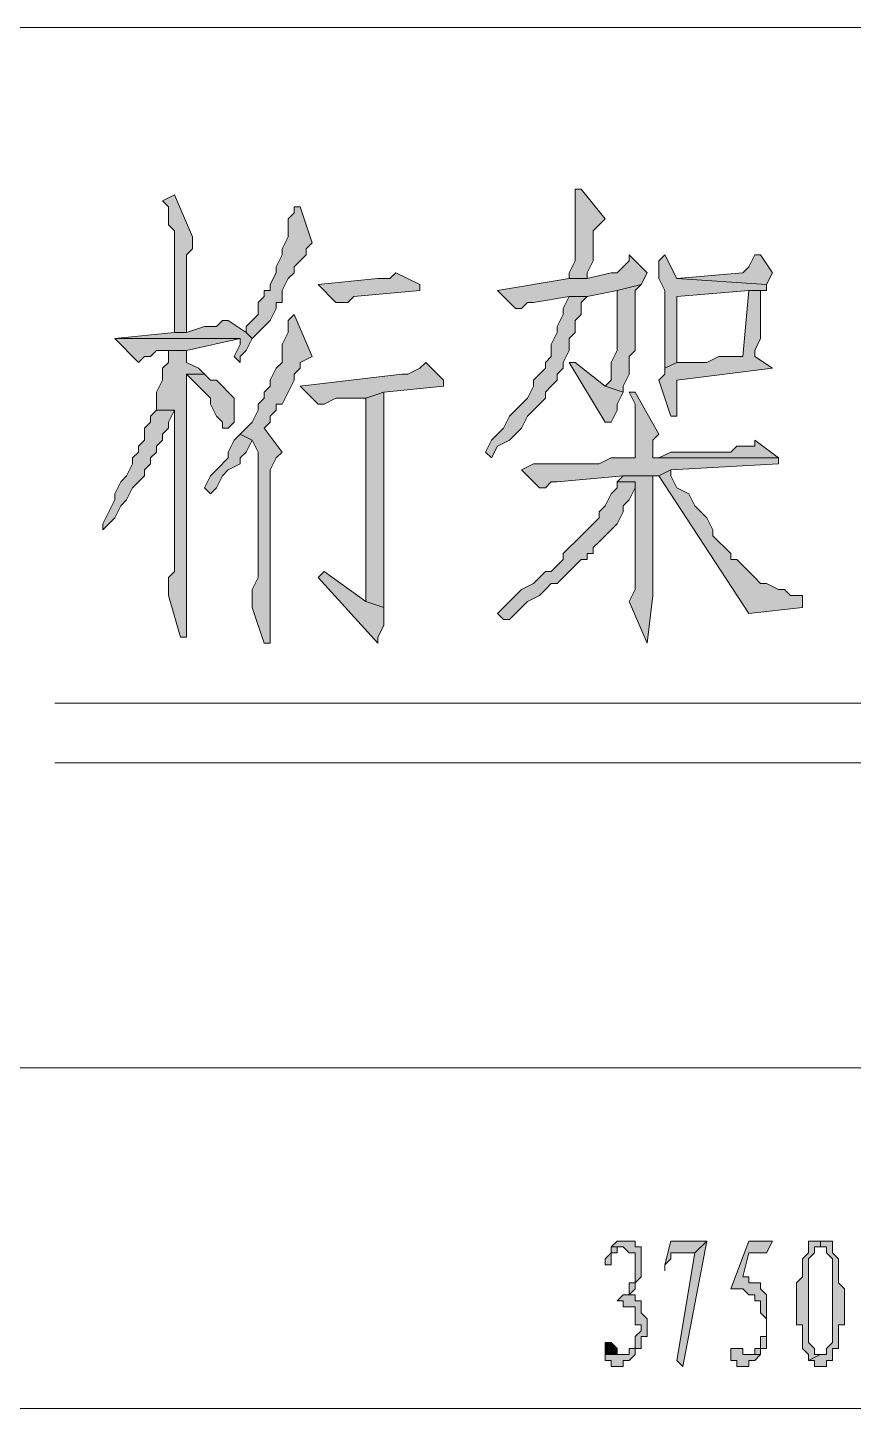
# Model space of a CAD drawing. Header units: millimetres. Extents: x 6 to 291, y 4 to 206.
# Drawn here: x 150.51 to 156.36, y 172.3 to 182.08 of the extents above; entities that cross this region are included whole.
import ezdxf

# ---------------------------------------------------------------- set-up
doc = ezdxf.new("R2010")
doc.units = ezdxf.units.MM
doc.layers.add('C00-00-00', color=7, linetype='Continuous')

msp = doc.modelspace()

# ---------------------------------------------------------------- hatches: boundary and pattern name
at = {"layer": 'C00-00-00'}
h = msp.add_hatch(color=256, dxfattribs=at)
h.dxf.hatch_style = 2
h.paths.add_polyline_path([(154.431998, 180.93267), (154.389665, 180.93267), (154.389665, 180.890336), (154.389665, 180.636336), (154.389665, 180.55167), (154.389665, 180.42467), (154.347331, 180.340003), (154.347331, 180.29767), (154.474331, 180.29767), (154.474331, 180.340003), (154.516665, 180.42467), (154.516665, 180.509336), (154.516665, 180.594003), (154.516665, 180.636336), (154.558998, 180.67867), (154.601331, 180.721003)])
h = msp.add_hatch(color=256, dxfattribs=at)
h.dxf.hatch_style = 2
h.paths.add_polyline_path([(151.55333, 180.890335), (151.468663, 180.848002), (151.510997, 180.805669), (151.510997, 180.721002), (151.510997, 180.678669), (151.55333, 180.636335), (151.55333, 179.916669), (151.637997, 179.916669), (151.637997, 180.467002), (151.68033, 180.509335), (151.68033, 180.594002)])
h = msp.add_hatch(color=256, dxfattribs=at)
h.dxf.hatch_style = 2
h.paths.add_polyline_path([(152.442326, 180.805669), (152.399993, 180.805669), (152.399993, 180.763335), (152.35766, 180.721002), (152.35766, 180.636335), (152.35766, 180.594002), (152.315326, 180.509335), (152.315326, 180.467002), (152.272993, 180.382335), (152.272993, 180.340002), (152.23066, 180.255335), (152.23066, 180.213002), (152.188326, 180.213002), (152.188326, 180.170669), (152.145993, 180.128335), (152.145993, 180.043669), (152.10366, 180.001335), (152.061326, 179.959002), (152.061326, 179.916669), (152.10366, 179.874335), (152.145993, 179.916669), (152.188326, 179.959002), (152.23066, 180.001335), (152.272993, 180.086002), (152.272993, 180.128335), (152.315326, 180.128335), (152.315326, 180.170669), (152.315326, 180.213002), (152.35766, 180.297669), (152.399993, 180.340002), (152.399993, 180.382335), (152.442326, 180.424669), (152.48466, 180.467002), (152.48466, 180.509335), (152.526993, 180.551669)])
h = msp.add_hatch(color=256, dxfattribs=at)
h.dxf.hatch_style = 2
h.paths.add_polyline_path([(154.770672, 180.467002), (154.770672, 180.424669), (154.728339, 180.382336), (154.686006, 180.340002), (154.643672, 180.340002), (154.474339, 180.297669), (154.347339, 180.297669), (153.839339, 180.213002), (153.966339, 180.086002), (154.008672, 180.086002), (154.051006, 180.128336), (154.093339, 180.128336), (154.347339, 180.170669), (154.474339, 180.170669), (154.686006, 180.213002), (154.855339, 180.255336), (154.897672, 180.340002)])
h = msp.add_hatch(color=256, dxfattribs=at)
h.dxf.hatch_style = 2
h.paths.add_polyline_path([(155.024662, 180.467002), (154.982329, 180.424669), (154.982329, 180.382336), (154.982329, 180.297669), (155.024662, 180.213002), (155.024662, 179.662669), (155.109329, 179.705002), (155.109329, 180.170669), (155.617329, 180.213002), (155.744329, 180.213002), (155.744329, 180.255336), (155.109329, 180.297669)])
h = msp.add_hatch(color=256, dxfattribs=at)
h.dxf.hatch_style = 2
h.paths.add_polyline_path([(155.701995, 180.467002), (155.659661, 180.467002), (155.617328, 180.382336), (155.574995, 180.340002), (155.109328, 180.297669), (155.744328, 180.255336), (155.786661, 180.340002)])
h = msp.add_hatch(color=256, dxfattribs=at)
h.dxf.hatch_style = 2
h.paths.add_polyline_path([(153.119659, 180.340001), (153.077326, 180.297668), (152.992659, 180.297668), (152.569326, 180.255335), (152.696326, 180.128335), (152.738659, 180.128335), (152.780992, 180.128335), (152.823326, 180.170668), (153.288992, 180.213001), (153.288992, 180.255335)])
h = msp.add_hatch(color=256, dxfattribs=at)
h.dxf.hatch_style = 2
h.paths.add_polyline_path([(154.855341, 180.255335), (154.686008, 180.213002), (154.686008, 180.043668), (154.686008, 179.959002), (154.686008, 179.789668), (154.643674, 179.705002), (154.643674, 179.662668), (154.643674, 179.578002), (154.601341, 179.535668), (154.728341, 179.493335), (154.728341, 179.535668), (154.770674, 179.620335), (154.770674, 179.662668), (154.770674, 179.747335), (154.813008, 179.789668), (154.813008, 180.043668), (154.813008, 180.086002), (154.813008, 180.170668), (154.813008, 180.213002)])
h = msp.add_hatch(color=256, dxfattribs=at)
h.dxf.hatch_style = 2
h.paths.add_polyline_path([(154.47434, 180.170668), (154.34734, 180.170668), (154.305007, 180.086002), (154.305007, 180.043668), (154.262674, 179.959002), (154.262674, 179.916668), (154.22034, 179.832002), (154.22034, 179.747335), (154.178007, 179.705002), (154.178007, 179.662668), (154.135674, 179.620335), (154.09334, 179.578002), (154.09334, 179.535668), (154.051007, 179.451002), (154.008674, 179.408668), (153.96634, 179.366335), (153.924007, 179.324002), (153.881674, 179.239335), (153.83934, 179.197002), (153.797007, 179.154668), (153.754674, 179.070002), (153.797007, 179.027668), (153.83934, 179.112335), (153.924007, 179.154668), (153.96634, 179.197002), (154.008674, 179.239335), (154.051007, 179.324002), (154.09334, 179.366335), (154.135674, 179.408668), (154.178007, 179.451002), (154.178007, 179.493335), (154.22034, 179.535668), (154.262674, 179.578002), (154.262674, 179.620335), (154.305007, 179.662668), (154.305007, 179.705002), (154.34734, 179.789668), (154.34734, 179.874335), (154.389674, 179.916668), (154.389674, 180.001335), (154.432007, 180.043668), (154.432007, 180.128335)])
h = msp.add_hatch(color=256, dxfattribs=at)
h.dxf.hatch_style = 2
h.paths.add_polyline_path([(155.744337, 180.213003), (155.617337, 180.213003), (155.575004, 179.747336), (155.490337, 179.747336), (155.405671, 179.747336), (155.321004, 179.705003), (155.278671, 179.705003), (155.194004, 179.705003), (155.109337, 179.705003), (155.024671, 179.662669), (155.024671, 179.620336), (154.982337, 179.578003), (155.067004, 179.324003), (155.109337, 179.324003), (155.109337, 179.578003), (155.786671, 179.662669), (155.659671, 179.747336), (155.659671, 179.789669), (155.702004, 179.874336), (155.702004, 179.959003), (155.702004, 180.043669), (155.702004, 180.170669), (155.702004, 180.213003)])
h = msp.add_hatch(color=256, dxfattribs=at)
h.dxf.hatch_style = 2
h.paths.add_polyline_path([(152.4, 180.043669), (152.357667, 180.001336), (152.357667, 179.959003), (152.357667, 179.916669), (152.315333, 179.832003), (152.315333, 179.789669), (152.315333, 179.705003), (152.273, 179.662669), (152.230667, 179.578003), (152.230667, 179.535669), (152.188333, 179.493336), (152.188333, 179.451003), (152.146, 179.408669), (152.146, 179.366336), (152.103667, 179.281669), (152.061333, 179.239336), (152.019, 179.197003), (152.103667, 179.154669), (152.146, 179.070003), (152.146, 178.943003), (152.146, 178.181003), (152.103667, 178.096336), (152.103667, 178.054003), (152.103667, 177.969336), (152.188333, 177.715336), (152.230667, 177.715336), (152.230667, 178.096336), (152.230667, 178.943003), (152.273, 179.027669), (152.315333, 179.070003), (152.188333, 179.239336), (152.230667, 179.281669), (152.230667, 179.324003), (152.273, 179.366336), (152.273, 179.408669), (152.315333, 179.408669), (152.357667, 179.493336), (152.4, 179.578003), (152.4, 179.620336), (152.442333, 179.662669), (152.442333, 179.705003), (152.527, 179.747336)])
h = msp.add_hatch(color=256, dxfattribs=at)
h.dxf.hatch_style = 2
h.paths.add_polyline_path([(151.934331, 180.001335), (151.891997, 180.001335), (151.849664, 179.959002), (151.807331, 179.959002), (151.764997, 179.959002), (151.637997, 179.916669), (151.553331, 179.916669), (151.129997, 179.874335), (152.018997, 179.874335), (152.018997, 179.832002), (151.976664, 179.747335), (152.018997, 179.705002), (152.018997, 179.747335), (152.061331, 179.789669), (152.103664, 179.874335), (152.061331, 179.916669)])
h = msp.add_hatch(color=256, dxfattribs=at)
h.dxf.hatch_style = 2
h.paths.add_polyline_path([(151.130003, 179.874336), (151.299337, 179.705003), (151.34167, 179.747336), (151.384003, 179.747336), (151.426337, 179.78967), (151.511003, 179.78967), (151.638003, 179.78967), (152.019003, 179.874336)])
h = msp.add_hatch(color=256, dxfattribs=at)
h.dxf.hatch_style = 2
h.paths.add_polyline_path([(151.637999, 179.78967), (151.510999, 179.78967), (151.510999, 179.705003), (151.468665, 179.66267), (151.468665, 179.578003), (151.426332, 179.493336), (151.426332, 179.451003), (151.426332, 179.366336), (151.553332, 179.366336), (151.553332, 178.223336), (151.510999, 178.181003), (151.510999, 178.096336), (151.510999, 178.054003), (151.595665, 177.75767), (151.637999, 177.75767), (151.637999, 178.096336), (151.637999, 179.620336), (151.764999, 179.620336), (151.722665, 179.66267), (151.637999, 179.705003)])
h = msp.add_hatch(color=256, dxfattribs=at)
h.dxf.hatch_style = 2
h.paths.add_polyline_path([(153.331339, 179.705003), (153.289005, 179.66267), (153.204339, 179.620336), (153.162005, 179.620336), (152.442339, 179.53567), (152.569339, 179.40867), (152.611672, 179.40867), (152.696339, 179.451003), (152.738672, 179.451003), (152.908005, 179.451003), (153.035005, 179.493336), (153.458339, 179.53567), (153.458339, 179.578003)])
h = msp.add_hatch(color=256, dxfattribs=at)
h.dxf.hatch_style = 2
h.paths.add_polyline_path([(154.389672, 179.705003), (154.347339, 179.705003), (154.601339, 179.28167), (154.643672, 179.28167), (154.686005, 179.366336), (154.686005, 179.40867), (154.728339, 179.493336), (154.601339, 179.53567)])
h = msp.add_hatch(color=256, dxfattribs=at)
h.dxf.hatch_style = 2
h.paths.add_polyline_path([(151.764994, 179.620337), (151.637994, 179.620337), (151.680327, 179.578003), (151.72266, 179.53567), (151.764994, 179.493337), (151.807327, 179.451003), (151.807327, 179.40867), (151.84966, 179.324003), (151.891994, 179.28167), (151.891994, 179.239337), (151.934327, 179.239337), (151.97666, 179.28167), (151.97666, 179.451003), (151.934327, 179.493337), (151.891994, 179.53567), (151.84966, 179.578003), (151.807327, 179.578003)])
h = msp.add_hatch(color=256, dxfattribs=at)
h.dxf.hatch_style = 2
h.paths.add_polyline_path([(153.035006, 179.493336), (152.908006, 179.451002), (152.908006, 178.054002), (152.908006, 178.011669), (153.035006, 177.969336), (153.035006, 178.054002)])
h = msp.add_hatch(color=256, dxfattribs=at)
h.dxf.hatch_style = 2
h.paths.add_polyline_path([(154.812999, 179.493336), (154.770665, 179.493336), (154.812999, 179.408669), (154.812999, 179.324002), (154.812999, 179.281669), (154.812999, 179.027669), (154.728332, 179.027669), (154.643665, 179.027669), (154.558999, 178.985336), (154.389665, 178.985336), (154.304999, 178.985336), (154.093332, 178.985336), (154.008665, 178.943002), (154.135665, 178.816002), (154.177999, 178.816002), (154.220332, 178.858336), (154.262665, 178.858336), (154.728332, 178.900669), (154.939999, 178.900669), (154.982332, 178.900669), (155.066999, 178.943002), (155.828999, 178.985336), (155.828999, 179.027669), (154.939999, 179.027669), (154.939999, 179.112336), (154.939999, 179.154669), (154.982332, 179.197002)])
h = msp.add_hatch(color=256, dxfattribs=at)
h.dxf.hatch_style = 2
h.paths.add_polyline_path([(151.426335, 179.366337), (151.384002, 179.324004), (151.384002, 179.28167), (151.341669, 179.239337), (151.341669, 179.197004), (151.341669, 179.15467), (151.299335, 179.112337), (151.299335, 179.070004), (151.257002, 179.02767), (151.257002, 178.985337), (151.214669, 178.90067), (151.172335, 178.858337), (151.130002, 178.77367), (151.130002, 178.731337), (151.087669, 178.64667), (151.045335, 178.562004), (151.045335, 178.51967), (151.087669, 178.562004), (151.130002, 178.604337), (151.172335, 178.689004), (151.214669, 178.731337), (151.257002, 178.816004), (151.299335, 178.858337), (151.341669, 178.90067), (151.341669, 178.943004), (151.384002, 178.985337), (151.384002, 179.02767), (151.426335, 179.070004), (151.426335, 179.112337), (151.468669, 179.15467), (151.468669, 179.197004), (151.511002, 179.239337), (151.511002, 179.28167), (151.553335, 179.366337)])
h = msp.add_hatch(color=256, dxfattribs=at)
h.dxf.hatch_style = 2
h.paths.add_polyline_path([(152.018999, 179.197002), (151.976666, 179.154668), (151.934333, 179.070002), (151.934333, 179.027668), (151.849666, 178.943002), (151.807333, 178.900668), (151.764999, 178.816002), (151.807333, 178.773668), (151.849666, 178.816002), (151.891999, 178.900668), (151.934333, 178.943002), (152.018999, 178.985335), (152.018999, 179.027668), (152.061333, 179.070002), (152.103666, 179.154668)])
h = msp.add_hatch(color=256, dxfattribs=at)
h.dxf.hatch_style = 2
h.paths.add_polyline_path([(155.659669, 179.154669), (155.659669, 179.112336), (155.617335, 179.112336), (155.532669, 179.112336), (155.490335, 179.070003), (155.321002, 179.070003), (155.278669, 179.070003), (155.067002, 179.070003), (154.982335, 179.027669), (154.940002, 179.027669), (155.829002, 179.027669)])
h = msp.add_hatch(color=256, dxfattribs=at)
h.dxf.hatch_style = 2
h.paths.add_polyline_path([(154.686004, 178.858335), (154.686004, 178.816002), (154.643671, 178.773669), (154.601337, 178.689002), (154.559004, 178.646669), (154.559004, 178.604335), (154.516671, 178.562002), (154.474337, 178.519669), (154.432004, 178.477335), (154.389671, 178.435002), (154.347337, 178.392669), (154.305004, 178.350335), (154.305004, 178.308002), (154.262671, 178.265669), (154.220337, 178.223335), (154.178004, 178.223335), (154.135671, 178.181002), (154.093337, 178.138669), (154.008671, 178.096335), (153.966337, 178.054002), (153.924004, 178.011669), (153.881671, 177.969335), (153.839337, 177.927002), (153.881671, 177.884669), (153.924004, 177.884669), (153.966337, 177.927002), (154.008671, 177.969335), (154.051004, 178.011669), (154.135671, 178.054002), (154.178004, 178.096335), (154.220337, 178.138669), (154.262671, 178.138669), (154.305004, 178.181002), (154.347337, 178.223335), (154.389671, 178.265669), (154.432004, 178.308002), (154.474337, 178.308002), (154.474337, 178.350335), (154.516671, 178.350335), (154.516671, 178.392669), (154.559004, 178.435002), (154.601337, 178.477335), (154.643671, 178.519669), (154.686004, 178.562002), (154.728337, 178.646669), (154.728337, 178.689002), (154.770671, 178.731335), (154.813004, 178.816002), (154.813004, 178.858335)])
h = msp.add_hatch(color=256, dxfattribs=at)
h.dxf.hatch_style = 2
h.paths.add_polyline_path([(154.939994, 178.90067), (154.728327, 178.90067), (154.685994, 178.858336), (154.812994, 178.858336), (154.812994, 178.096336), (154.77066, 178.01167), (154.89766, 177.715336), (154.939994, 178.054003), (154.939994, 178.689003), (154.939994, 178.731336)])
h = msp.add_hatch(color=256, dxfattribs=at)
h.dxf.hatch_style = 2
h.paths.add_polyline_path([(155.067004, 178.943002), (154.982338, 178.900669), (155.617338, 177.927002), (155.998338, 177.969335), (155.998338, 178.011669), (155.998338, 178.054002), (155.913671, 178.054002), (155.871338, 178.096335), (155.829004, 178.096335), (155.744338, 178.138669), (155.702004, 178.138669), (155.659671, 178.181002), (155.617338, 178.223335), (155.575004, 178.265669), (155.532671, 178.308002), (155.490338, 178.308002), (155.490338, 178.350335), (155.448004, 178.392669), (155.405671, 178.435002), (155.363338, 178.477335), (155.363338, 178.519669), (155.321004, 178.604335), (155.278671, 178.646669), (155.236338, 178.689002), (155.194004, 178.773669), (155.109338, 178.816002), (155.067004, 178.900669)])
h = msp.add_hatch(color=256, dxfattribs=at)
h.dxf.hatch_style = 2
h.paths.add_polyline_path([(152.611663, 178.223335), (152.56933, 178.181001), (152.992663, 177.715335), (152.992663, 177.757668), (153.034997, 177.842335), (153.034997, 177.969335), (152.907997, 178.011668)])
h = msp.add_hatch(color=256, dxfattribs=at)
h.dxf.hatch_style = 2
h.paths.add_polyline_path([(154.72833, 173.482002), (154.685997, 173.482002), (154.643663, 173.439669), (154.72833, 173.439669), (154.770663, 173.397335), (154.812997, 173.397335), (154.812997, 173.355002), (154.812997, 173.185669), (154.770663, 173.185669), (154.770663, 173.143335), (154.770663, 173.101002), (154.72833, 173.101002), (154.685997, 173.058669), (154.72833, 173.058669), (154.72833, 173.016335), (154.770663, 173.016335), (154.812997, 173.016335), (154.812997, 172.974002), (154.812997, 172.889335), (154.85533, 172.889335), (154.85533, 172.847002), (154.812997, 172.804669), (154.812997, 172.762335), (154.812997, 172.720002), (154.770663, 172.720002), (154.770663, 172.677669), (154.72833, 172.677669), (154.60133, 172.677669), (154.60133, 172.635335), (154.643663, 172.635335), (154.643663, 172.593002), (154.72833, 172.593002), (154.72833, 172.635335), (154.770663, 172.635335), (154.812997, 172.677669), (154.812997, 172.720002), (154.85533, 172.720002), (154.85533, 172.762335), (154.85533, 172.804669), (154.897663, 172.804669), (154.897663, 172.931669), (154.85533, 172.974002), (154.85533, 173.016335), (154.85533, 173.058669), (154.812997, 173.058669), (154.812997, 173.101002), (154.770663, 173.101002), (154.812997, 173.143335), (154.812997, 173.185669), (154.85533, 173.228002), (154.85533, 173.270335), (154.85533, 173.312669), (154.85533, 173.355002), (154.85533, 173.439669), (154.812997, 173.439669), (154.812997, 173.482002), (154.770663, 173.482002)])
h = msp.add_hatch(color=256, dxfattribs=at)
h.dxf.hatch_style = 2
h.paths.add_polyline_path([(155.320994, 173.482002), (155.066994, 173.482002), (155.024661, 173.312669), (155.024661, 173.270335), (155.024661, 173.312669), (155.066994, 173.355002), (155.066994, 173.397335), (155.109328, 173.397335), (155.236328, 173.397335)])
h = msp.add_hatch(color=256, dxfattribs=at)
h.dxf.hatch_style = 2
h.paths.add_polyline_path([(155.320994, 173.482002), (155.236326, 173.397337), (155.109331, 172.635336), (155.151673, 172.593002)])
h = msp.add_hatch(color=256, dxfattribs=at)
h.dxf.hatch_style = 2
h.paths.add_polyline_path([(155.786663, 173.482002), (155.61733, 173.482002), (155.49033, 173.143335), (155.532663, 173.143335), (155.574997, 173.143335), (155.61733, 173.101002), (155.659663, 173.101002), (155.659663, 173.058669), (155.701997, 173.058669), (155.701997, 173.016335), (155.701997, 172.974002), (155.74433, 172.931669), (155.74433, 172.804669), (155.701997, 172.804669), (155.701997, 172.762335), (155.701997, 172.720002), (155.659663, 172.720002), (155.659663, 172.677669), (155.61733, 172.677669), (155.574997, 172.677669), (155.701997, 172.677669), (155.701997, 172.720002), (155.74433, 172.720002), (155.74433, 172.762335), (155.74433, 173.058669), (155.74433, 173.101002), (155.701997, 173.143335), (155.701997, 173.185669), (155.659663, 173.185669), (155.61733, 173.185669), (155.61733, 173.228002), (155.574997, 173.228002), (155.61733, 173.397335), (155.74433, 173.397335)])
h = msp.add_hatch(color=256, dxfattribs=at)
h.dxf.hatch_style = 2
h.paths.add_polyline_path([(156.040669, 173.482002), (156.040669, 173.439669), (156.040669, 173.397335), (155.998336, 173.355002), (155.998336, 173.312669), (155.998336, 173.228002), (155.956003, 173.185669), (155.956003, 172.889335), (155.998336, 172.889335), (155.998336, 172.804669), (155.998336, 172.762335), (155.998336, 172.720002), (156.040669, 172.677669), (156.040669, 172.635335), (156.125336, 172.677669), (156.083003, 172.677669), (156.083003, 172.720002), (156.040669, 172.762335), (156.040669, 172.847002), (156.040669, 172.889335), (156.040669, 173.185669), (156.040669, 173.228002), (156.040669, 173.355002), (156.083003, 173.397335), (156.083003, 173.439669), (156.125336, 173.439669), (156.125336, 173.482002)])
h = msp.add_hatch(color=256, dxfattribs=at)
h.dxf.hatch_style = 2
h.paths.add_polyline_path([(156.125338, 173.482002), (156.083004, 173.482002), (156.040671, 173.482002), (156.125338, 173.482002), (156.125338, 173.439669), (156.167671, 173.439669), (156.167671, 173.397335), (156.210004, 173.355002), (156.210004, 173.143335), (156.210004, 173.101002), (156.210004, 173.058669), (156.210004, 173.016335), (156.210004, 172.974002), (156.210004, 172.931669), (156.210004, 172.762335), (156.167671, 172.720002), (156.167671, 172.677669), (156.125338, 172.677669), (156.040671, 172.635335), (156.083004, 172.635335), (156.083004, 172.593002), (156.167671, 172.593002), (156.167671, 172.635335), (156.210004, 172.635335), (156.210004, 172.677669), (156.210004, 172.720002), (156.252338, 172.720002), (156.252338, 172.762335), (156.252338, 172.804669), (156.252338, 172.889335), (156.294671, 172.889335), (156.294671, 173.143335), (156.252338, 173.185669), (156.252338, 173.312669), (156.252338, 173.355002), (156.210004, 173.397335), (156.210004, 173.439669), (156.210004, 173.482002), (156.167671, 173.482002)])
h = msp.add_hatch(color=256, dxfattribs=at)
h.dxf.hatch_style = 2
h.paths.add_polyline_path([(154.643661, 173.439668), (154.643661, 173.397334), (154.601328, 173.355001), (154.601328, 173.312668), (154.643661, 173.312668), (154.643661, 173.355001), (154.643661, 173.397334), (154.685995, 173.397334), (154.685995, 173.439668), (154.728328, 173.439668)])
h = msp.add_hatch(color=256, dxfattribs=at)
h.dxf.hatch_style = 2
h.paths.add_polyline_path([(154.643661, 172.762335), (154.601328, 172.762335), (154.601328, 172.720002), (154.601328, 172.677668), (154.685995, 172.677668), (154.685995, 172.720002)])
h = msp.add_hatch(color=256, dxfattribs=at)
h.dxf.hatch_style = 2
h.paths.add_polyline_path([(155.532674, 172.720001), (155.49034, 172.720001), (155.49034, 172.677667), (155.49034, 172.635334), (155.532674, 172.635334), (155.532674, 172.593001), (155.61734, 172.593001), (155.61734, 172.635334), (155.659674, 172.635334), (155.702007, 172.677667), (155.575007, 172.677667), (155.575007, 172.720001)])

# ---------------------------------------------------------------- linework, layer by layer
at = {"layer": 'C00-00-00', "lineweight": 5}
for points in [[(36.110332, 182.07567), (247.142004, 182.07567)], [(150.70666, 177.292002), (169.460328, 177.292002)], [(150.70666, 176.868669), (169.460328, 176.868669)], [(40.470669, 174.709669), (183.472667, 174.709669)], [(138.00666, 172.29667), (172.889334, 172.29667)]]:
    msp.add_lwpolyline(points, dxfattribs=at)
at = {"layer": 'C00-00-00', "lineweight": 13}
for points in [[(154.431998, 180.93267), (154.389665, 180.93267), (154.389665, 180.890336), (154.389665, 180.636336), (154.389665, 180.55167), (154.389665, 180.42467), (154.347331, 180.340003), (154.347331, 180.29767), (154.474331, 180.29767), (154.474331, 180.340003), (154.516665, 180.42467), (154.516665, 180.509336), (154.516665, 180.594003), (154.516665, 180.636336), (154.558998, 180.67867), (154.601331, 180.721003)], [(151.55333, 180.890335), (151.468663, 180.848002), (151.510997, 180.805669), (151.510997, 180.721002), (151.510997, 180.678669), (151.55333, 180.636335), (151.55333, 179.916669), (151.637997, 179.916669), (151.637997, 180.467002), (151.68033, 180.509335), (151.68033, 180.594002)], [(152.442326, 180.805669), (152.399993, 180.805669), (152.399993, 180.763335), (152.35766, 180.721002), (152.35766, 180.636335), (152.35766, 180.594002), (152.315326, 180.509335), (152.315326, 180.467002), (152.272993, 180.382335), (152.272993, 180.340002), (152.23066, 180.255335), (152.23066, 180.213002), (152.188326, 180.213002), (152.188326, 180.170669), (152.145993, 180.128335), (152.145993, 180.043669), (152.10366, 180.001335), (152.061326, 179.959002), (152.061326, 179.916669), (152.10366, 179.874335), (152.145993, 179.916669), (152.188326, 179.959002), (152.23066, 180.001335), (152.272993, 180.086002), (152.272993, 180.128335), (152.315326, 180.128335), (152.315326, 180.170669), (152.315326, 180.213002), (152.35766, 180.297669), (152.399993, 180.340002), (152.399993, 180.382335), (152.442326, 180.424669), (152.48466, 180.467002), (152.48466, 180.509335), (152.526993, 180.551669)], [(154.770672, 180.467002), (154.770672, 180.424669), (154.728339, 180.382336), (154.686006, 180.340002), (154.643672, 180.340002), (154.474339, 180.297669), (154.347339, 180.297669), (153.839339, 180.213002), (153.966339, 180.086002), (154.008672, 180.086002), (154.051006, 180.128336), (154.093339, 180.128336), (154.347339, 180.170669), (154.474339, 180.170669), (154.686006, 180.213002), (154.855339, 180.255336), (154.897672, 180.340002)], [(155.024662, 180.467002), (154.982329, 180.424669), (154.982329, 180.382336), (154.982329, 180.297669), (155.024662, 180.213002), (155.024662, 179.662669), (155.109329, 179.705002), (155.109329, 180.170669), (155.617329, 180.213002), (155.744329, 180.213002), (155.744329, 180.255336), (155.109329, 180.297669)], [(155.701995, 180.467002), (155.659661, 180.467002), (155.617328, 180.382336), (155.574995, 180.340002), (155.109328, 180.297669), (155.744328, 180.255336), (155.786661, 180.340002)], [(153.119659, 180.340001), (153.077326, 180.297668), (152.992659, 180.297668), (152.569326, 180.255335), (152.696326, 180.128335), (152.738659, 180.128335), (152.780992, 180.128335), (152.823326, 180.170668), (153.288992, 180.213001), (153.288992, 180.255335)], [(154.855341, 180.255335), (154.686008, 180.213002), (154.686008, 180.043668), (154.686008, 179.959002), (154.686008, 179.789668), (154.643674, 179.705002), (154.643674, 179.662668), (154.643674, 179.578002), (154.601341, 179.535668), (154.728341, 179.493335), (154.728341, 179.535668), (154.770674, 179.620335), (154.770674, 179.662668), (154.770674, 179.747335), (154.813008, 179.789668), (154.813008, 180.043668), (154.813008, 180.086002), (154.813008, 180.170668), (154.813008, 180.213002)], [(154.47434, 180.170668), (154.34734, 180.170668), (154.305007, 180.086002), (154.305007, 180.043668), (154.262674, 179.959002), (154.262674, 179.916668), (154.22034, 179.832002), (154.22034, 179.747335), (154.178007, 179.705002), (154.178007, 179.662668), (154.135674, 179.620335), (154.09334, 179.578002), (154.09334, 179.535668), (154.051007, 179.451002), (154.008674, 179.408668), (153.96634, 179.366335), (153.924007, 179.324002), (153.881674, 179.239335), (153.83934, 179.197002), (153.797007, 179.154668), (153.754674, 179.070002), (153.797007, 179.027668), (153.83934, 179.112335), (153.924007, 179.154668), (153.96634, 179.197002), (154.008674, 179.239335), (154.051007, 179.324002), (154.09334, 179.366335), (154.135674, 179.408668), (154.178007, 179.451002), (154.178007, 179.493335), (154.22034, 179.535668), (154.262674, 179.578002), (154.262674, 179.620335), (154.305007, 179.662668), (154.305007, 179.705002), (154.34734, 179.789668), (154.34734, 179.874335), (154.389674, 179.916668), (154.389674, 180.001335), (154.432007, 180.043668), (154.432007, 180.128335)], [(155.744337, 180.213003), (155.617337, 180.213003), (155.575004, 179.747336), (155.490337, 179.747336), (155.405671, 179.747336), (155.321004, 179.705003), (155.278671, 179.705003), (155.194004, 179.705003), (155.109337, 179.705003), (155.024671, 179.662669), (155.024671, 179.620336), (154.982337, 179.578003), (155.067004, 179.324003), (155.109337, 179.324003), (155.109337, 179.578003), (155.786671, 179.662669), (155.659671, 179.747336), (155.659671, 179.789669), (155.702004, 179.874336), (155.702004, 179.959003), (155.702004, 180.043669), (155.702004, 180.170669), (155.702004, 180.213003)], [(152.4, 180.043669), (152.357667, 180.001336), (152.357667, 179.959003), (152.357667, 179.916669), (152.315333, 179.832003), (152.315333, 179.789669), (152.315333, 179.705003), (152.273, 179.662669), (152.230667, 179.578003), (152.230667, 179.535669), (152.188333, 179.493336), (152.188333, 179.451003), (152.146, 179.408669), (152.146, 179.366336), (152.103667, 179.281669), (152.061333, 179.239336), (152.019, 179.197003), (152.103667, 179.154669), (152.146, 179.070003), (152.146, 178.943003), (152.146, 178.181003), (152.103667, 178.096336), (152.103667, 178.054003), (152.103667, 177.969336), (152.188333, 177.715336), (152.230667, 177.715336), (152.230667, 178.096336), (152.230667, 178.943003), (152.273, 179.027669), (152.315333, 179.070003), (152.188333, 179.239336), (152.230667, 179.281669), (152.230667, 179.324003), (152.273, 179.366336), (152.273, 179.408669), (152.315333, 179.408669), (152.357667, 179.493336), (152.4, 179.578003), (152.4, 179.620336), (152.442333, 179.662669), (152.442333, 179.705003), (152.527, 179.747336)], [(151.934331, 180.001335), (151.891997, 180.001335), (151.849664, 179.959002), (151.807331, 179.959002), (151.764997, 179.959002), (151.637997, 179.916669), (151.553331, 179.916669), (151.129997, 179.874335), (152.018997, 179.874335), (152.018997, 179.832002), (151.976664, 179.747335), (152.018997, 179.705002), (152.018997, 179.747335), (152.061331, 179.789669), (152.103664, 179.874335), (152.061331, 179.916669)], [(151.130003, 179.874336), (151.299337, 179.705003), (151.34167, 179.747336), (151.384003, 179.747336), (151.426337, 179.78967), (151.511003, 179.78967), (151.638003, 179.78967), (152.019003, 179.874336)], [(151.637999, 179.78967), (151.510999, 179.78967), (151.510999, 179.705003), (151.468665, 179.66267), (151.468665, 179.578003), (151.426332, 179.493336), (151.426332, 179.451003), (151.426332, 179.366336), (151.553332, 179.366336), (151.553332, 178.223336), (151.510999, 178.181003), (151.510999, 178.096336), (151.510999, 178.054003), (151.595665, 177.75767), (151.637999, 177.75767), (151.637999, 178.096336), (151.637999, 179.620336), (151.764999, 179.620336), (151.722665, 179.66267), (151.637999, 179.705003)], [(153.331339, 179.705003), (153.289005, 179.66267), (153.204339, 179.620336), (153.162005, 179.620336), (152.442339, 179.53567), (152.569339, 179.40867), (152.611672, 179.40867), (152.696339, 179.451003), (152.738672, 179.451003), (152.908005, 179.451003), (153.035005, 179.493336), (153.458339, 179.53567), (153.458339, 179.578003)], [(154.389672, 179.705003), (154.347339, 179.705003), (154.601339, 179.28167), (154.643672, 179.28167), (154.686005, 179.366336), (154.686005, 179.40867), (154.728339, 179.493336), (154.601339, 179.53567)], [(151.764994, 179.620337), (151.637994, 179.620337), (151.680327, 179.578003), (151.72266, 179.53567), (151.764994, 179.493337), (151.807327, 179.451003), (151.807327, 179.40867), (151.84966, 179.324003), (151.891994, 179.28167), (151.891994, 179.239337), (151.934327, 179.239337), (151.97666, 179.28167), (151.97666, 179.451003), (151.934327, 179.493337), (151.891994, 179.53567), (151.84966, 179.578003), (151.807327, 179.578003)], [(153.035006, 179.493336), (152.908006, 179.451002), (152.908006, 178.054002), (152.908006, 178.011669), (153.035006, 177.969336), (153.035006, 178.054002)], [(154.812999, 179.493336), (154.770665, 179.493336), (154.812999, 179.408669), (154.812999, 179.324002), (154.812999, 179.281669), (154.812999, 179.027669), (154.728332, 179.027669), (154.643665, 179.027669), (154.558999, 178.985336), (154.389665, 178.985336), (154.304999, 178.985336), (154.093332, 178.985336), (154.008665, 178.943002), (154.135665, 178.816002), (154.177999, 178.816002), (154.220332, 178.858336), (154.262665, 178.858336), (154.728332, 178.900669), (154.939999, 178.900669), (154.982332, 178.900669), (155.066999, 178.943002), (155.828999, 178.985336), (155.828999, 179.027669), (154.939999, 179.027669), (154.939999, 179.112336), (154.939999, 179.154669), (154.982332, 179.197002)], [(151.426335, 179.366337), (151.384002, 179.324004), (151.384002, 179.28167), (151.341669, 179.239337), (151.341669, 179.197004), (151.341669, 179.15467), (151.299335, 179.112337), (151.299335, 179.070004), (151.257002, 179.02767), (151.257002, 178.985337), (151.214669, 178.90067), (151.172335, 178.858337), (151.130002, 178.77367), (151.130002, 178.731337), (151.087669, 178.64667), (151.045335, 178.562004), (151.045335, 178.51967), (151.087669, 178.562004), (151.130002, 178.604337), (151.172335, 178.689004), (151.214669, 178.731337), (151.257002, 178.816004), (151.299335, 178.858337), (151.341669, 178.90067), (151.341669, 178.943004), (151.384002, 178.985337), (151.384002, 179.02767), (151.426335, 179.070004), (151.426335, 179.112337), (151.468669, 179.15467), (151.468669, 179.197004), (151.511002, 179.239337), (151.511002, 179.28167), (151.553335, 179.366337)], [(152.018999, 179.197002), (151.976666, 179.154668), (151.934333, 179.070002), (151.934333, 179.027668), (151.849666, 178.943002), (151.807333, 178.900668), (151.764999, 178.816002), (151.807333, 178.773668), (151.849666, 178.816002), (151.891999, 178.900668), (151.934333, 178.943002), (152.018999, 178.985335), (152.018999, 179.027668), (152.061333, 179.070002), (152.103666, 179.154668)], [(155.659669, 179.154669), (155.659669, 179.112336), (155.617335, 179.112336), (155.532669, 179.112336), (155.490335, 179.070003), (155.321002, 179.070003), (155.278669, 179.070003), (155.067002, 179.070003), (154.982335, 179.027669), (154.940002, 179.027669), (155.829002, 179.027669)], [(154.686004, 178.858335), (154.686004, 178.816002), (154.643671, 178.773669), (154.601337, 178.689002), (154.559004, 178.646669), (154.559004, 178.604335), (154.516671, 178.562002), (154.474337, 178.519669), (154.432004, 178.477335), (154.389671, 178.435002), (154.347337, 178.392669), (154.305004, 178.350335), (154.305004, 178.308002), (154.262671, 178.265669), (154.220337, 178.223335), (154.178004, 178.223335), (154.135671, 178.181002), (154.093337, 178.138669), (154.008671, 178.096335), (153.966337, 178.054002), (153.924004, 178.011669), (153.881671, 177.969335), (153.839337, 177.927002), (153.881671, 177.884669), (153.924004, 177.884669), (153.966337, 177.927002), (154.008671, 177.969335), (154.051004, 178.011669), (154.135671, 178.054002), (154.178004, 178.096335), (154.220337, 178.138669), (154.262671, 178.138669), (154.305004, 178.181002), (154.347337, 178.223335), (154.389671, 178.265669), (154.432004, 178.308002), (154.474337, 178.308002), (154.474337, 178.350335), (154.516671, 178.350335), (154.516671, 178.392669), (154.559004, 178.435002), (154.601337, 178.477335), (154.643671, 178.519669), (154.686004, 178.562002), (154.728337, 178.646669), (154.728337, 178.689002), (154.770671, 178.731335), (154.813004, 178.816002), (154.813004, 178.858335)], [(154.939994, 178.90067), (154.728327, 178.90067), (154.685994, 178.858336), (154.812994, 178.858336), (154.812994, 178.096336), (154.77066, 178.01167), (154.89766, 177.715336), (154.939994, 178.054003), (154.939994, 178.689003), (154.939994, 178.731336)], [(155.067004, 178.943002), (154.982338, 178.900669), (155.617338, 177.927002), (155.998338, 177.969335), (155.998338, 178.011669), (155.998338, 178.054002), (155.913671, 178.054002), (155.871338, 178.096335), (155.829004, 178.096335), (155.744338, 178.138669), (155.702004, 178.138669), (155.659671, 178.181002), (155.617338, 178.223335), (155.575004, 178.265669), (155.532671, 178.308002), (155.490338, 178.308002), (155.490338, 178.350335), (155.448004, 178.392669), (155.405671, 178.435002), (155.363338, 178.477335), (155.363338, 178.519669), (155.321004, 178.604335), (155.278671, 178.646669), (155.236338, 178.689002), (155.194004, 178.773669), (155.109338, 178.816002), (155.067004, 178.900669)], [(152.611663, 178.223335), (152.56933, 178.181001), (152.992663, 177.715335), (152.992663, 177.757668), (153.034997, 177.842335), (153.034997, 177.969335), (152.907997, 178.011668)], [(154.72833, 173.482002), (154.685997, 173.482002), (154.643663, 173.439669), (154.72833, 173.439669), (154.770663, 173.397335), (154.812997, 173.397335), (154.812997, 173.355002), (154.812997, 173.185669), (154.770663, 173.185669), (154.770663, 173.143335), (154.770663, 173.101002), (154.72833, 173.101002), (154.685997, 173.058669), (154.72833, 173.058669), (154.72833, 173.016335), (154.770663, 173.016335), (154.812997, 173.016335), (154.812997, 172.974002), (154.812997, 172.889335), (154.85533, 172.889335), (154.85533, 172.847002), (154.812997, 172.804669), (154.812997, 172.762335), (154.812997, 172.720002), (154.770663, 172.720002), (154.770663, 172.677669), (154.72833, 172.677669), (154.60133, 172.677669), (154.60133, 172.635335), (154.643663, 172.635335), (154.643663, 172.593002), (154.72833, 172.593002), (154.72833, 172.635335), (154.770663, 172.635335), (154.812997, 172.677669), (154.812997, 172.720002), (154.85533, 172.720002), (154.85533, 172.762335), (154.85533, 172.804669), (154.897663, 172.804669), (154.897663, 172.931669), (154.85533, 172.974002), (154.85533, 173.016335), (154.85533, 173.058669), (154.812997, 173.058669), (154.812997, 173.101002), (154.770663, 173.101002), (154.812997, 173.143335), (154.812997, 173.185669), (154.85533, 173.228002), (154.85533, 173.270335), (154.85533, 173.312669), (154.85533, 173.355002), (154.85533, 173.439669), (154.812997, 173.439669), (154.812997, 173.482002), (154.770663, 173.482002)], [(155.320994, 173.482002), (155.066994, 173.482002), (155.024661, 173.312669), (155.024661, 173.270335), (155.024661, 173.312669), (155.066994, 173.355002), (155.066994, 173.397335), (155.109328, 173.397335), (155.236328, 173.397335)], [(155.320994, 173.482002), (155.236326, 173.397337), (155.109331, 172.635336), (155.151673, 172.593002)], [(155.786663, 173.482002), (155.61733, 173.482002), (155.49033, 173.143335), (155.532663, 173.143335), (155.574997, 173.143335), (155.61733, 173.101002), (155.659663, 173.101002), (155.659663, 173.058669), (155.701997, 173.058669), (155.701997, 173.016335), (155.701997, 172.974002), (155.74433, 172.931669), (155.74433, 172.804669), (155.701997, 172.804669), (155.701997, 172.762335), (155.701997, 172.720002), (155.659663, 172.720002), (155.659663, 172.677669), (155.61733, 172.677669), (155.574997, 172.677669), (155.701997, 172.677669), (155.701997, 172.720002), (155.74433, 172.720002), (155.74433, 172.762335), (155.74433, 173.058669), (155.74433, 173.101002), (155.701997, 173.143335), (155.701997, 173.185669), (155.659663, 173.185669), (155.61733, 173.185669), (155.61733, 173.228002), (155.574997, 173.228002), (155.61733, 173.397335), (155.74433, 173.397335)], [(156.040669, 173.482002), (156.040669, 173.439669), (156.040669, 173.397335), (155.998336, 173.355002), (155.998336, 173.312669), (155.998336, 173.228002), (155.956003, 173.185669), (155.956003, 172.889335), (155.998336, 172.889335), (155.998336, 172.804669), (155.998336, 172.762335), (155.998336, 172.720002), (156.040669, 172.677669), (156.040669, 172.635335), (156.125336, 172.677669), (156.083003, 172.677669), (156.083003, 172.720002), (156.040669, 172.762335), (156.040669, 172.847002), (156.040669, 172.889335), (156.040669, 173.185669), (156.040669, 173.228002), (156.040669, 173.355002), (156.083003, 173.397335), (156.083003, 173.439669), (156.125336, 173.439669), (156.125336, 173.482002)], [(156.125338, 173.482002), (156.083004, 173.482002), (156.040671, 173.482002), (156.125338, 173.482002), (156.125338, 173.439669), (156.167671, 173.439669), (156.167671, 173.397335), (156.210004, 173.355002), (156.210004, 173.143335), (156.210004, 173.101002), (156.210004, 173.058669), (156.210004, 173.016335), (156.210004, 172.974002), (156.210004, 172.931669), (156.210004, 172.762335), (156.167671, 172.720002), (156.167671, 172.677669), (156.125338, 172.677669), (156.040671, 172.635335), (156.083004, 172.635335), (156.083004, 172.593002), (156.167671, 172.593002), (156.167671, 172.635335), (156.210004, 172.635335), (156.210004, 172.677669), (156.210004, 172.720002), (156.252338, 172.720002), (156.252338, 172.762335), (156.252338, 172.804669), (156.252338, 172.889335), (156.294671, 172.889335), (156.294671, 173.143335), (156.252338, 173.185669), (156.252338, 173.312669), (156.252338, 173.355002), (156.210004, 173.397335), (156.210004, 173.439669), (156.210004, 173.482002), (156.167671, 173.482002)], [(154.643661, 173.439668), (154.643661, 173.397334), (154.601328, 173.355001), (154.601328, 173.312668), (154.643661, 173.312668), (154.643661, 173.355001), (154.643661, 173.397334), (154.685995, 173.397334), (154.685995, 173.439668), (154.728328, 173.439668)], [(154.643661, 172.762335), (154.601328, 172.762335), (154.601328, 172.720002), (154.601328, 172.677668), (154.685995, 172.677668), (154.685995, 172.720002)], [(155.532674, 172.720001), (155.49034, 172.720001), (155.49034, 172.677667), (155.49034, 172.635334), (155.532674, 172.635334), (155.532674, 172.593001), (155.61734, 172.593001), (155.61734, 172.635334), (155.659674, 172.635334), (155.702007, 172.677667), (155.575007, 172.677667), (155.575007, 172.720001)]]:
    msp.add_lwpolyline(points, close=True, dxfattribs=at)

doc.saveas('drawing.dxf')
